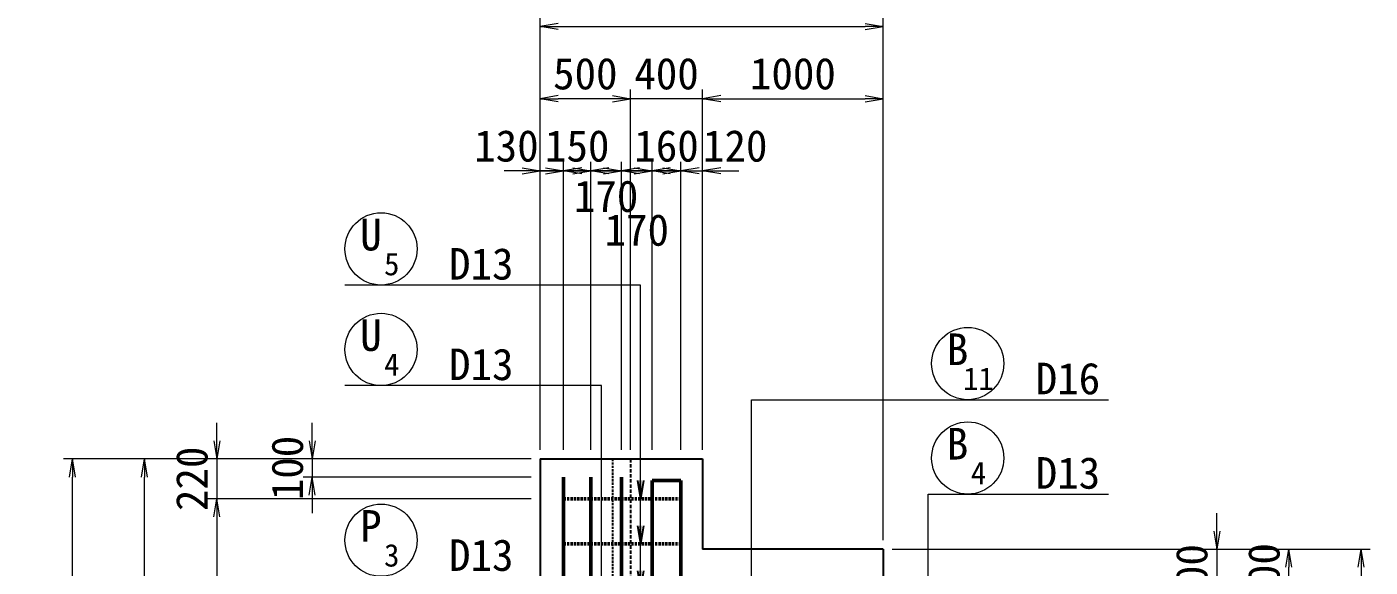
# Model space of a CAD drawing. Header units: millimetres. Extents: x 169470 to 758170, y -17820 to 11880.
# Drawn here: x 520459 to 527900, y 3802 to 6794 of the extents above; entities that cross this region are included whole.
import ezdxf
from ezdxf.enums import TextEntityAlignment as Align

# ---------------------------------------------------------------- set-up
doc = ezdxf.new("R2010")
doc.units = ezdxf.units.MM
doc.header["$LTSCALE"] = 50
doc.header["$PDSIZE"] = 300
doc.linetypes.add('DASHED2', pattern=[0.375, 0.25, -0.125])
doc.layers.get('Defpoints').update_dxf_attribs({"color": 151})
for name, color, linetype, lineweight in [('D-STR', 1, 'Continuous', 25), ('D-STR-DIM', 7, 'Continuous', 13), ('D-STR-HTXT', 7, 'Continuous', 13), ('D-STR-STR1', 2, 'Continuous', 50), ('D-STR-TXT', 7, 'Continuous', 13)]:
    doc.layers.add(name, color=color, linetype=linetype, lineweight=lineweight)
doc.styles.add('YOKO_GOTHIC', font='MS Gothic.ttf')
doc.dimstyles.new('S50', dxfattribs={"dimscale": 50, "dimtxt": 3.5, "dimasz": 2, "dimexe": 1, "dimexo": 1, "dimgap": 1, "dimtad": 1, "dimdec": 0, "dimzin": 1, "dimdsep": 46, "dimtxsty": 'YOKO_GOTHIC', "dimblk": 'OPEN', "dimcen": 0, "dimclrd": 256, "dimclre": 256, "dimclrt": 256, "dimaunit": 1, "dimadec": 3, "dimazin": 0, "dimtfac": 1, "dimtdec": 0, "dimtix": 1, "dimtmove": 2, "dimatfit": 3, "dimldrblk": 'OPEN', "dimfxl": 1, "dimlwd": -1, "dimlwe": -1, "dimarcsym": 2})

# ---------------------------------------------------------------- blocks, each defined once
blk = doc.blocks.new('_Open')
at = {"color": 0, "linetype": 'ByBlock', "lineweight": -2}
for p, q in [((-1, 0.167), (0, 0)), ((-1, -0.167), (0, 0)), ((0, 0), (-1, 0))]:
    blk.add_line(p, q, dxfattribs=at)
blk = doc.blocks.new('*D4490')
at = {"layer": 'D-STR-DIM', "ltscale": 1500, "transparency": 16777216}
for p, q in [((522039.9, 4501), (522039.9, 4601)), ((523252.5, 4401), (521989.9, 4401)), ((522039.9, 4401), (522039.9, 4301)), ((523252.5, 4301), (521989.9, 4301)), ((522039.9, 4201), (522039.9, 4101))]:
    blk.add_line(p, q, dxfattribs=at)
at = {"layer": 'Defpoints', "color": 0, "ltscale": 1500, "transparency": 16777216}
for p in [(523302.5, 4401), (522039.9, 4301), (523302.5, 4301)]:
    blk.add_point(p, dxfattribs=at)
at = {"layer": 'D-STR-DIM', "ltscale": 1500, "transparency": 16777216, "xscale": 100, "yscale": 100, "zscale": 100}
for p, rotation in [((522039.9, 4401), 270), ((522039.9, 4301), 90)]:
    blk.add_blockref('_Open', p, dxfattribs=dict(at, rotation=rotation))
at = {"layer": 'D-STR-DIM', "ltscale": 1500, "transparency": 16777216, "insert": (521902.4, 4351), "char_height": 175, "attachment_point": 5, "rotation": 90, "style": 'YOKO_GOTHIC'}
blk.add_mtext('100', dxfattribs=at)
blk = doc.blocks.new('*D2959')
at = {"layer": 'D-STR-DIM', "ltscale": 1500, "transparency": 16777216}
for p, q in [((521511.1, 4501), (521511.1, 4601)), ((523252.5, 4401), (521461.1, 4401)), ((521511.1, 4401), (521511.1, 4181)), ((523252.5, 4181), (521461.1, 4181)), ((521511.1, 4081), (521511.1, 3981))]:
    blk.add_line(p, q, dxfattribs=at)
at = {"layer": 'Defpoints', "color": 0, "ltscale": 1500, "transparency": 16777216}
for p in [(523302.5, 4401), (521511.1, 4181), (523302.5, 4181)]:
    blk.add_point(p, dxfattribs=at)
at = {"layer": 'D-STR-DIM', "ltscale": 1500, "transparency": 16777216, "xscale": 100, "yscale": 100, "zscale": 100}
for p, rotation in [((521511.1, 4401), 270), ((521511.1, 4181), 90)]:
    blk.add_blockref('_Open', p, dxfattribs=dict(at, rotation=rotation))
at = {"layer": 'D-STR-DIM', "ltscale": 1500, "transparency": 16777216, "insert": (521373.6, 4291), "char_height": 175, "attachment_point": 5, "rotation": 90, "style": 'YOKO_GOTHIC'}
blk.add_mtext('220', dxfattribs=at)
blk = doc.blocks.new('*D2960')
at = {"layer": 'D-STR-DIM', "ltscale": 1500, "transparency": 16777216}
for p, q in [((523252.5, 4181), (521461.1, 4181)), ((521511.1, 4081), (521511.1, 1531)), ((523252.5, 1431), (521461.1, 1431))]:
    blk.add_line(p, q, dxfattribs=at)
at = {"layer": 'Defpoints', "color": 0, "ltscale": 1500, "transparency": 16777216}
for p in [(523302.5, 4181), (521511.1, 1431), (523302.5, 1431)]:
    blk.add_point(p, dxfattribs=at)
at = {"layer": 'D-STR-DIM', "ltscale": 1500, "transparency": 16777216, "xscale": 100, "yscale": 100, "zscale": 100}
for p, rotation in [((521511.1, 4181), 90), ((521511.1, 1431), 270)]:
    blk.add_blockref('_Open', p, dxfattribs=dict(at, rotation=rotation))
at = {"layer": 'D-STR-DIM', "ltscale": 1500, "transparency": 16777216, "insert": (521364.3, 2806), "char_height": 175, "attachment_point": 5, "rotation": 90, "style": 'YOKO_GOTHIC'}
blk.add_mtext('11@250=2750', dxfattribs=at)
blk = doc.blocks.new('*D2961')
at = {"layer": 'D-STR-DIM', "ltscale": 1500, "transparency": 16777216}
for p, q in [((523252.5, 4401), (521061.1, 4401)), ((521111.1, 1401), (521111.1, 4301)), ((523252.5, 1301), (521061.1, 1301))]:
    blk.add_line(p, q, dxfattribs=at)
at = {"layer": 'Defpoints', "color": 0, "ltscale": 1500, "transparency": 16777216}
for p in [(521111.1, 4401), (523302.5, 4401), (523302.5, 1301)]:
    blk.add_point(p, dxfattribs=at)
at = {"layer": 'D-STR-DIM', "ltscale": 1500, "transparency": 16777216, "xscale": 100, "yscale": 100, "zscale": 100}
for p, rotation in [((521111.1, 4401), 90), ((521111.1, 1301), 270)]:
    blk.add_blockref('_Open', p, dxfattribs=dict(at, rotation=rotation))
at = {"layer": 'D-STR-DIM', "ltscale": 1500, "transparency": 16777216, "insert": (520973.6, 2851), "char_height": 175, "attachment_point": 5, "rotation": 90, "style": 'YOKO_GOTHIC'}
blk.add_mtext('3100', dxfattribs=at)
blk = doc.blocks.new('*D2963')
at = {"layer": 'D-STR-DIM', "ltscale": 1500, "transparency": 16777216}
for p, q in [((523252.5, 4401), (520661.1, 4401)), ((520711.1, 801), (520711.1, 4301)), ((523252.5, 701), (520661.1, 701))]:
    blk.add_line(p, q, dxfattribs=at)
at = {"layer": 'Defpoints', "color": 0, "ltscale": 1500, "transparency": 16777216}
for p in [(520711.1, 4401), (523302.5, 4401), (523302.5, 701)]:
    blk.add_point(p, dxfattribs=at)
at = {"layer": 'D-STR-DIM', "ltscale": 1500, "transparency": 16777216, "xscale": 100, "yscale": 100, "zscale": 100}
for p, rotation in [((520711.1, 4401), 90), ((520711.1, 701), 270)]:
    blk.add_blockref('_Open', p, dxfattribs=dict(at, rotation=rotation))
at = {"layer": 'D-STR-DIM', "ltscale": 1500, "transparency": 16777216, "insert": (520573.6, 2551), "char_height": 175, "attachment_point": 5, "rotation": 90, "style": 'YOKO_GOTHIC'}
blk.add_mtext('3700', dxfattribs=at)
blk = doc.blocks.new('*D2964')
at = {"layer": 'D-STR-DIM', "ltscale": 1500, "transparency": 16777216}
for p, q in [((523302.5, 4451), (523302.5, 6046.4)), ((523432.5, 4451), (523432.5, 6046.4)), ((523202.5, 5996.4), (523102.5, 5996.4)), ((523302.5, 5996.4), (523432.5, 5996.4)), ((523532.5, 5996.4), (523632.5, 5996.4))]:
    blk.add_line(p, q, dxfattribs=at)
at = {"layer": 'Defpoints', "color": 0, "ltscale": 1500, "transparency": 16777216}
for p in [(523432.5, 5996.4), (523302.5, 4401), (523432.5, 4401)]:
    blk.add_point(p, dxfattribs=at)
at = {"layer": 'D-STR-DIM', "ltscale": 1500, "transparency": 16777216, "xscale": 100, "yscale": 100, "zscale": 100}
blk.add_blockref('_Open', (523302.5, 5996.4), dxfattribs=at)
at = {"layer": 'D-STR-DIM', "ltscale": 1500, "transparency": 16777216, "xscale": 100, "yscale": 100, "zscale": 100, "rotation": 180}
blk.add_blockref('_Open', (523432.5, 5996.4), dxfattribs=at)
at = {"layer": 'D-STR-DIM', "ltscale": 1500, "transparency": 16777216, "insert": (523115.5, 6133.9), "char_height": 175, "attachment_point": 5, "style": 'YOKO_GOTHIC'}
blk.add_mtext('130', dxfattribs=at)
blk = doc.blocks.new('*D2965')
at = {"layer": 'D-STR-DIM', "ltscale": 1500, "transparency": 16777216}
for p, q in [((523432.5, 4451), (523432.5, 6046.4)), ((523582.5, 4451), (523582.5, 6046.4)), ((523332.5, 5996.4), (523232.5, 5996.4)), ((523432.5, 5996.4), (523582.5, 5996.4)), ((523682.5, 5996.4), (523782.5, 5996.4))]:
    blk.add_line(p, q, dxfattribs=at)
at = {"layer": 'Defpoints', "color": 0, "ltscale": 1500, "transparency": 16777216}
for p in [(523582.5, 5996.4), (523432.5, 4401), (523582.5, 4401)]:
    blk.add_point(p, dxfattribs=at)
at = {"layer": 'D-STR-DIM', "ltscale": 1500, "transparency": 16777216, "xscale": 100, "yscale": 100, "zscale": 100}
blk.add_blockref('_Open', (523432.5, 5996.4), dxfattribs=at)
at = {"layer": 'D-STR-DIM', "ltscale": 1500, "transparency": 16777216, "xscale": 100, "yscale": 100, "zscale": 100, "rotation": 180}
blk.add_blockref('_Open', (523582.5, 5996.4), dxfattribs=at)
at = {"layer": 'D-STR-DIM', "ltscale": 1500, "transparency": 16777216, "insert": (523507.5, 6133.9), "char_height": 175, "attachment_point": 5, "style": 'YOKO_GOTHIC'}
blk.add_mtext('150', dxfattribs=at)
blk = doc.blocks.new('*D2966')
at = {"layer": 'D-STR-DIM', "ltscale": 1500, "transparency": 16777216}
for p, q in [((523582.5, 4451), (523582.5, 6046.4)), ((523752.5, 4451), (523752.5, 6046.4)), ((523482.5, 5996.4), (523382.5, 5996.4)), ((523582.5, 5996.4), (523752.5, 5996.4)), ((523852.5, 5996.4), (523952.5, 5996.4))]:
    blk.add_line(p, q, dxfattribs=at)
at = {"layer": 'Defpoints', "color": 0, "ltscale": 1500, "transparency": 16777216}
for p in [(523752.5, 5996.4), (523582.5, 4401), (523752.5, 4401)]:
    blk.add_point(p, dxfattribs=at)
at = {"layer": 'D-STR-DIM', "ltscale": 1500, "transparency": 16777216, "xscale": 100, "yscale": 100, "zscale": 100}
blk.add_blockref('_Open', (523582.5, 5996.4), dxfattribs=at)
at = {"layer": 'D-STR-DIM', "ltscale": 1500, "transparency": 16777216, "xscale": 100, "yscale": 100, "zscale": 100, "rotation": 180}
blk.add_blockref('_Open', (523752.5, 5996.4), dxfattribs=at)
at = {"layer": 'D-STR-DIM', "ltscale": 1500, "transparency": 16777216, "insert": (523667.5, 5855.2), "char_height": 175, "attachment_point": 5, "style": 'YOKO_GOTHIC'}
blk.add_mtext('170', dxfattribs=at)
blk = doc.blocks.new('*D2967')
at = {"layer": 'D-STR-DIM', "ltscale": 1500, "transparency": 16777216}
for p, q in [((523752.5, 4451), (523752.5, 6046.4)), ((523922.5, 4451), (523922.5, 6046.4)), ((523652.5, 5996.4), (523552.5, 5996.4)), ((523752.5, 5996.4), (523922.5, 5996.4)), ((524022.5, 5996.4), (524122.5, 5996.4))]:
    blk.add_line(p, q, dxfattribs=at)
at = {"layer": 'Defpoints', "color": 0, "ltscale": 1500, "transparency": 16777216}
for p in [(523922.5, 5996.4), (523752.5, 4401), (523922.5, 4401)]:
    blk.add_point(p, dxfattribs=at)
at = {"layer": 'D-STR-DIM', "ltscale": 1500, "transparency": 16777216, "xscale": 100, "yscale": 100, "zscale": 100}
blk.add_blockref('_Open', (523752.5, 5996.4), dxfattribs=at)
at = {"layer": 'D-STR-DIM', "ltscale": 1500, "transparency": 16777216, "xscale": 100, "yscale": 100, "zscale": 100, "rotation": 180}
blk.add_blockref('_Open', (523922.5, 5996.4), dxfattribs=at)
at = {"layer": 'D-STR-DIM', "ltscale": 1500, "transparency": 16777216, "insert": (523837.5, 5667.9), "char_height": 175, "attachment_point": 5, "style": 'YOKO_GOTHIC'}
blk.add_mtext('170', dxfattribs=at)
blk = doc.blocks.new('*D2968')
at = {"layer": 'D-STR-DIM', "ltscale": 1500, "transparency": 16777216}
for p, q in [((523922.5, 4451), (523922.5, 6046.4)), ((524082.5, 4451), (524082.5, 6046.4)), ((523822.5, 5996.4), (523722.5, 5996.4)), ((523922.5, 5996.4), (524082.5, 5996.4)), ((524182.5, 5996.4), (524282.5, 5996.4))]:
    blk.add_line(p, q, dxfattribs=at)
at = {"layer": 'Defpoints', "color": 0, "ltscale": 1500, "transparency": 16777216}
for p in [(524082.5, 5996.4), (523922.5, 4401), (524082.5, 4401)]:
    blk.add_point(p, dxfattribs=at)
at = {"layer": 'D-STR-DIM', "ltscale": 1500, "transparency": 16777216, "xscale": 100, "yscale": 100, "zscale": 100}
blk.add_blockref('_Open', (523922.5, 5996.4), dxfattribs=at)
at = {"layer": 'D-STR-DIM', "ltscale": 1500, "transparency": 16777216, "xscale": 100, "yscale": 100, "zscale": 100, "rotation": 180}
blk.add_blockref('_Open', (524082.5, 5996.4), dxfattribs=at)
at = {"layer": 'D-STR-DIM', "ltscale": 1500, "transparency": 16777216, "insert": (524002.5, 6133.9), "char_height": 175, "attachment_point": 5, "style": 'YOKO_GOTHIC'}
blk.add_mtext('160', dxfattribs=at)
blk = doc.blocks.new('*D4492')
at = {"layer": 'D-STR-DIM', "ltscale": 1500, "transparency": 16777216}
for p, q in [((524082.5, 4451), (524082.5, 6046.4)), ((524202.5, 4451), (524202.5, 6046.4)), ((523982.5, 5996.4), (523882.5, 5996.4)), ((524082.5, 5996.4), (524202.5, 5996.4)), ((524302.5, 5996.4), (524402.5, 5996.4))]:
    blk.add_line(p, q, dxfattribs=at)
at = {"layer": 'Defpoints', "color": 0, "ltscale": 1500, "transparency": 16777216}
for p in [(524202.5, 5996.4), (524082.5, 4401), (524202.5, 4401)]:
    blk.add_point(p, dxfattribs=at)
at = {"layer": 'D-STR-DIM', "ltscale": 1500, "transparency": 16777216, "xscale": 100, "yscale": 100, "zscale": 100}
blk.add_blockref('_Open', (524082.5, 5996.4), dxfattribs=at)
at = {"layer": 'D-STR-DIM', "ltscale": 1500, "transparency": 16777216, "xscale": 100, "yscale": 100, "zscale": 100, "rotation": 180}
blk.add_blockref('_Open', (524202.5, 5996.4), dxfattribs=at)
at = {"layer": 'D-STR-DIM', "ltscale": 1500, "transparency": 16777216, "insert": (524383, 6133.9), "char_height": 175, "attachment_point": 5, "style": 'YOKO_GOTHIC'}
blk.add_mtext('120', dxfattribs=at)
blk = doc.blocks.new('*D4493')
at = {"layer": 'D-STR-DIM', "ltscale": 1500, "transparency": 16777216}
for p, q in [((524202.5, 4451), (524202.5, 6446.4)), ((525202.5, 3951), (525202.5, 6446.4)), ((524302.5, 6396.4), (525102.5, 6396.4))]:
    blk.add_line(p, q, dxfattribs=at)
at = {"layer": 'Defpoints', "color": 0, "ltscale": 1500, "transparency": 16777216}
for p in [(525202.5, 6396.4), (524202.5, 4401), (525202.5, 3901)]:
    blk.add_point(p, dxfattribs=at)
at = {"layer": 'D-STR-DIM', "ltscale": 1500, "transparency": 16777216, "xscale": 100, "yscale": 100, "zscale": 100, "rotation": 180}
blk.add_blockref('_Open', (524202.5, 6396.4), dxfattribs=at)
at = {"layer": 'D-STR-DIM', "ltscale": 1500, "transparency": 16777216, "xscale": 100, "yscale": 100, "zscale": 100}
blk.add_blockref('_Open', (525202.5, 6396.4), dxfattribs=at)
at = {"layer": 'D-STR-DIM', "ltscale": 1500, "transparency": 16777216, "insert": (524702.5, 6533.9), "char_height": 175, "attachment_point": 5, "style": 'YOKO_GOTHIC'}
blk.add_mtext('1000', dxfattribs=at)
blk = doc.blocks.new('*D4494')
at = {"layer": 'D-STR-DIM', "ltscale": 1500, "transparency": 16777216}
for p, q in [((523802.5, 4451), (523802.5, 6446.4)), ((524202.5, 4451), (524202.5, 6446.4)), ((523702.5, 6396.4), (523602.5, 6396.4)), ((524202.5, 6396.4), (523802.5, 6396.4)), ((524302.5, 6396.4), (524402.5, 6396.4))]:
    blk.add_line(p, q, dxfattribs=at)
at = {"layer": 'Defpoints', "color": 0, "ltscale": 1500, "transparency": 16777216}
for p in [(523802.5, 6396.4), (523802.5, 4401), (524202.5, 4401)]:
    blk.add_point(p, dxfattribs=at)
at = {"layer": 'D-STR-DIM', "ltscale": 1500, "transparency": 16777216, "xscale": 100, "yscale": 100, "zscale": 100}
blk.add_blockref('_Open', (523802.5, 6396.4), dxfattribs=at)
at = {"layer": 'D-STR-DIM', "ltscale": 1500, "transparency": 16777216, "xscale": 100, "yscale": 100, "zscale": 100, "rotation": 180}
blk.add_blockref('_Open', (524202.5, 6396.4), dxfattribs=at)
at = {"layer": 'D-STR-DIM', "ltscale": 1500, "transparency": 16777216, "insert": (524002.5, 6533.9), "char_height": 175, "attachment_point": 5, "style": 'YOKO_GOTHIC'}
blk.add_mtext('400', dxfattribs=at)
blk = doc.blocks.new('*D4495')
at = {"layer": 'D-STR-DIM', "ltscale": 1500, "transparency": 16777216}
for p, q in [((523302.5, 4451), (523302.5, 6446.4)), ((523802.5, 4451), (523802.5, 6446.4)), ((523702.5, 6396.4), (523402.5, 6396.4))]:
    blk.add_line(p, q, dxfattribs=at)
at = {"layer": 'Defpoints', "color": 0, "ltscale": 1500, "transparency": 16777216}
for p in [(523302.5, 6396.4), (523302.5, 4401), (523802.5, 4401)]:
    blk.add_point(p, dxfattribs=at)
at = {"layer": 'D-STR-DIM', "ltscale": 1500, "transparency": 16777216, "xscale": 100, "yscale": 100, "zscale": 100, "rotation": 180}
blk.add_blockref('_Open', (523302.5, 6396.4), dxfattribs=at)
at = {"layer": 'D-STR-DIM', "ltscale": 1500, "transparency": 16777216, "xscale": 100, "yscale": 100, "zscale": 100}
blk.add_blockref('_Open', (523802.5, 6396.4), dxfattribs=at)
at = {"layer": 'D-STR-DIM', "ltscale": 1500, "transparency": 16777216, "insert": (523552.5, 6533.9), "char_height": 175, "attachment_point": 5, "style": 'YOKO_GOTHIC'}
blk.add_mtext('500', dxfattribs=at)
blk = doc.blocks.new('*D2969')
at = {"layer": 'D-STR-DIM', "ltscale": 1500, "transparency": 16777216}
for p, q in [((523302.5, 4451), (523302.5, 6846.4)), ((525202.5, 3951), (525202.5, 6846.4)), ((523402.5, 6796.4), (525102.5, 6796.4))]:
    blk.add_line(p, q, dxfattribs=at)
at = {"layer": 'Defpoints', "color": 0, "ltscale": 1500, "transparency": 16777216}
for p in [(525202.5, 6796.4), (523302.5, 4401), (525202.5, 3901)]:
    blk.add_point(p, dxfattribs=at)
at = {"layer": 'D-STR-DIM', "ltscale": 1500, "transparency": 16777216, "xscale": 100, "yscale": 100, "zscale": 100, "rotation": 180}
blk.add_blockref('_Open', (523302.5, 6796.4), dxfattribs=at)
at = {"layer": 'D-STR-DIM', "ltscale": 1500, "transparency": 16777216, "xscale": 100, "yscale": 100, "zscale": 100}
blk.add_blockref('_Open', (525202.5, 6796.4), dxfattribs=at)
at = {"layer": 'D-STR-DIM', "ltscale": 1500, "transparency": 16777216, "insert": (524252.5, 6933.9), "char_height": 175, "attachment_point": 5, "style": 'YOKO_GOTHIC'}
blk.add_mtext('1900', dxfattribs=at)
blk = doc.blocks.new('*D2978')
at = {"layer": 'D-STR-DIM', "ltscale": 1500, "transparency": 16777216}
for p, q in [((527050.2, 4001), (527050.2, 4101)), ((525252.5, 3901), (527100.2, 3901)), ((527050.2, 3901), (527050.2, 3601)), ((525252.5, 3601), (527100.2, 3601)), ((527050.2, 3501), (527050.2, 3401))]:
    blk.add_line(p, q, dxfattribs=at)
at = {"layer": 'Defpoints', "color": 0, "ltscale": 1500, "transparency": 16777216}
for p in [(525202.5, 3901), (525202.5, 3601), (527050.2, 3601)]:
    blk.add_point(p, dxfattribs=at)
at = {"layer": 'D-STR-DIM', "ltscale": 1500, "transparency": 16777216, "xscale": 100, "yscale": 100, "zscale": 100}
for p, rotation in [((527050.2, 3901), 270), ((527050.2, 3601), 90)]:
    blk.add_blockref('_Open', p, dxfattribs=dict(at, rotation=rotation))
at = {"layer": 'D-STR-DIM', "ltscale": 1500, "transparency": 16777216, "insert": (526912.7, 3751), "char_height": 175, "attachment_point": 5, "rotation": 90, "style": 'YOKO_GOTHIC'}
blk.add_mtext('300', dxfattribs=at)
blk = doc.blocks.new('*D2901')
at = {"layer": 'D-STR-DIM', "ltscale": 1500, "transparency": 16777216}
for p, q in [((525252.5, 3901), (527500.2, 3901)), ((527450.2, 3601), (527450.2, 3801)), ((525252.5, 3501), (527500.2, 3501))]:
    blk.add_line(p, q, dxfattribs=at)
at = {"layer": 'Defpoints', "color": 0, "ltscale": 1500, "transparency": 16777216}
for p in [(525202.5, 3901), (527450.2, 3901), (525202.5, 3501)]:
    blk.add_point(p, dxfattribs=at)
at = {"layer": 'D-STR-DIM', "ltscale": 1500, "transparency": 16777216, "xscale": 100, "yscale": 100, "zscale": 100}
for p, rotation in [((527450.2, 3901), 90), ((527450.2, 3501), 270)]:
    blk.add_blockref('_Open', p, dxfattribs=dict(at, rotation=rotation))
at = {"layer": 'D-STR-DIM', "ltscale": 1500, "transparency": 16777216, "insert": (527312.7, 3756.6), "char_height": 175, "attachment_point": 5, "rotation": 90, "style": 'YOKO_GOTHIC'}
blk.add_mtext('400', dxfattribs=at)
blk = doc.blocks.new('*D2902')
at = {"layer": 'D-STR-DIM', "ltscale": 1500, "transparency": 16777216}
for p, q in [((525252.5, 3901), (527900.2, 3901)), ((527850.2, 3801), (527850.2, 801)), ((525252.5, 701), (527900.2, 701))]:
    blk.add_line(p, q, dxfattribs=at)
at = {"layer": 'Defpoints', "color": 0, "ltscale": 1500, "transparency": 16777216}
for p in [(525202.5, 3901), (525202.5, 701), (527850.2, 701)]:
    blk.add_point(p, dxfattribs=at)
at = {"layer": 'D-STR-DIM', "ltscale": 1500, "transparency": 16777216, "xscale": 100, "yscale": 100, "zscale": 100}
for p, rotation in [((527850.2, 3901), 90), ((527850.2, 701), 270)]:
    blk.add_blockref('_Open', p, dxfattribs=dict(at, rotation=rotation))
at = {"layer": 'D-STR-DIM', "ltscale": 1500, "transparency": 16777216, "insert": (527712.7, 2301), "char_height": 175, "attachment_point": 5, "rotation": 90, "style": 'YOKO_GOTHIC'}
blk.add_mtext('3200', dxfattribs=at)

msp = doc.modelspace()

# ---------------------------------------------------------------- linework, layer by layer
at = {"layer": 'D-STR'}
for p, q in [((523302.54, 4401.01), (524202.54, 4401.01)), ((523302.54, 4401.01), (523302.54, 701.01)), ((524202.54, 4401.01), (524202.54, 3901.01)), ((525202.54, 3901.01), (524202.54, 3901.01)), ((525202.54, 3901.01), (525202.54, 3501.01))]:
    msp.add_line(p, q, dxfattribs=at)
at = {"layer": 'D-STR', "linetype": 'DASHED2', "ltscale": 1.5}
msp.add_line((523802.54, 4401.01), (523802.54, 1301.01), dxfattribs=at)
at = {"layer": 'D-STR-HTXT'}
msp.add_line((525451, 4206.2), (526451, 4206.2), dxfattribs=at)
for centre in [(522420.89, 5564.25), (522420.89, 5007.67), (525671.05, 4929.2), (525671.05, 4406.2), (522420.89, 3951.13)]:
    msp.add_circle(centre, 200, dxfattribs=at)
at = {"layer": 'D-STR-STR1'}
for p, q in [((523432.54, 4301.01), (523432.54, 991.01)), ((523582.54, 4301.01), (523582.54, 991.01)), ((523752.54, 4301.01), (523752.54, 991.01)), ((523922.54, 991.01), (523922.54, 4281.01)), ((523922.54, 4281.01), (524082.54, 4281.01)), ((524082.54, 991.01), (524082.54, 4281.01))]:
    msp.add_line(p, q, dxfattribs=at)
at = {"layer": 'D-STR-STR1', "linetype": 'DASHED2'}
for p, q in [((524082.54, 4181.01), (523432.54, 4181.01)), ((524082.54, 3931.01), (523432.54, 3931.01))]:
    msp.add_line(p, q, dxfattribs=at)
at = {"layer": 'Defpoints', "linetype": 'DASHED2'}
msp.add_line((523702.54, 4401.01), (523702.54, 1301.01), dxfattribs=at)

# ---------------------------------------------------------------- texts
at = {"layer": 'D-STR-TXT', "style": 'YOKO_GOTHIC'}
for s, height, p in [('U', 175, (522364.61, 5555.94)), ('5', 125, (522480.28, 5418.13)), ('U', 175, (522364.61, 4999.36)), ('B', 175, (525614.78, 4920.88)), ('4', 125, (522480.28, 4861.55)), ('11', 125, (525730.44, 4783.08)), ('B', 175, (525614.78, 4397.89)), ('4', 125, (525730.44, 4260.08)), ('P', 175, (522364.61, 3942.81)), ('3', 125, (522480.28, 3805.01))]:
    msp.add_text(s, height=height, dxfattribs=at).set_placement(p, align=Align.CENTER)
for s, p in [('D13', (522797.41, 5394.25)), ('D13', (522797.41, 4837.67)), ('D16', (526047.57, 4759.2)), ('D13', (526047.57, 4236.2)), ('D13', (522797.41, 3781.13))]:
    msp.add_text(s, height=175, dxfattribs=at).set_placement(p)

# ---------------------------------------------------------------- dimensions: what is measured, and where the dimension line sits
at = {"layer": 'D-STR-DIM', "ltscale": 1500}
for base, p1, p2, picture, middle in [((525202.54, 6796.41), (523302.54, 4401.01), (525202.54, 3901.01), '*D2969', (524252.54, 6933.91)), ((523302.54, 6396.41), (523802.54, 4401.01), (523302.54, 4401.01), '*D4495', (523552.54, 6533.91)), ((523802.54, 6396.41), (524202.54, 4401.01), (523802.54, 4401.01), '*D4494', (524002.54, 6533.91)), ((525202.54, 6396.41), (524202.54, 4401.01), (525202.54, 3901.01), '*D4493', (524702.54, 6533.91)), ((523582.54, 5996.41), (523432.54, 4401.01), (523582.54, 4401.01), '*D2965', (523507.54, 6133.91)), ((524082.54, 5996.41), (523922.54, 4401.01), (524082.54, 4401.01), '*D2968', (524002.54, 6133.91))]:
    dim = msp.add_linear_dim(base=base, p1=p1, p2=p2, dimstyle='S50', dxfattribs=at)
    dim.commit()
    dim.dimension.update_dxf_attribs({"geometry": picture, "text_midpoint": middle})
for base, p1, p2, picture, middle in [((523432.54, 5996.41), (523302.54, 4401.01), (523432.54, 4401.01), '*D2964', (523115.54, 6133.91)), ((524202.54, 5996.41), (524082.54, 4401.01), (524202.54, 4401.01), '*D4492', (524382.96, 6133.91)), ((523752.54, 5996.41), (523582.54, 4401.01), (523752.54, 4401.01), '*D2966', (523667.54, 5855.17)), ((523922.54, 5996.41), (523752.54, 4401.01), (523922.54, 4401.01), '*D2967', (523837.54, 5667.91))]:
    dim = msp.add_linear_dim(base=base, p1=p1, p2=p2, dimstyle='S50', dxfattribs=at)
    dim.commit()
    dim.dimension.update_dxf_attribs({"geometry": picture, "text_midpoint": middle, "dimtype": 160})
for base, p1, p2, picture, middle in [((521511.12, 4181.01), (523302.54, 4401.01), (523302.54, 4181.01), '*D2959', (521373.62, 4291.01)), ((522039.88, 4301.01), (523302.54, 4401.01), (523302.54, 4301.01), '*D4490', (521902.38, 4351.01)), ((520711.12, 4401.01), (523302.54, 701.01), (523302.54, 4401.01), '*D2963', (520573.62, 2551.01)), ((521111.12, 4401.01), (523302.54, 1301.01), (523302.54, 4401.01), '*D2961', (520973.62, 2851.01)), ((527050.24, 3601.01), (525202.54, 3901.01), (525202.54, 3601.01), '*D2978', (526912.74, 3751.01)), ((527850.24, 701.01), (525202.54, 3901.01), (525202.54, 701.01), '*D2902', (527712.74, 2301.01))]:
    dim = msp.add_linear_dim(base=base, p1=p1, p2=p2, angle=90, dimstyle='S50', dxfattribs=at)
    dim.commit()
    dim.dimension.update_dxf_attribs({"geometry": picture, "text_midpoint": middle})
dim = msp.add_linear_dim(base=(521511.12, 1431.01), p1=(523302.54, 4181.01), p2=(523302.54, 1431.01), angle=90, text='11@250=<>', dimstyle='S50', dxfattribs=at)
dim.commit()
dim.dimension.update_dxf_attribs({"geometry": '*D2960', "text_midpoint": (521364.29, 2806.01)})
dim = msp.add_linear_dim(base=(527450.24, 3901.01), p1=(525202.54, 3501.01), p2=(525202.54, 3901.01), angle=90, dimstyle='S50', dxfattribs=at)
dim.commit()
dim.dimension.update_dxf_attribs({"geometry": '*D2901', "text_midpoint": (527312.74, 3756.65), "dimtype": 160})

# ---------------------------------------------------------------- leaders
at = {"layer": 'D-STR-HTXT'}
for points in [[(523858.56, 3681.01), (523858.56, 5364.25), (522220.89, 5364.25)], [(523642.99, 1451.01), (523642.99, 4807.67), (522220.89, 4807.67)], [(524473.03, 3421.01), (524473.03, 4729.2), (526451, 4729.2)], [(523858.56, 4181.01), (523858.56, 4621.13)], [(523858.56, 3931.01), (523858.56, 4371.13)], [(524332.54, 3351.4), (525451, 3351.4), (525451, 4206.2)], [(524473.03, 3601.01), (524473.03, 4075.11)]]:
    msp.add_leader(points, dimstyle='S50', dxfattribs=at)

doc.saveas('drawing.dxf')
